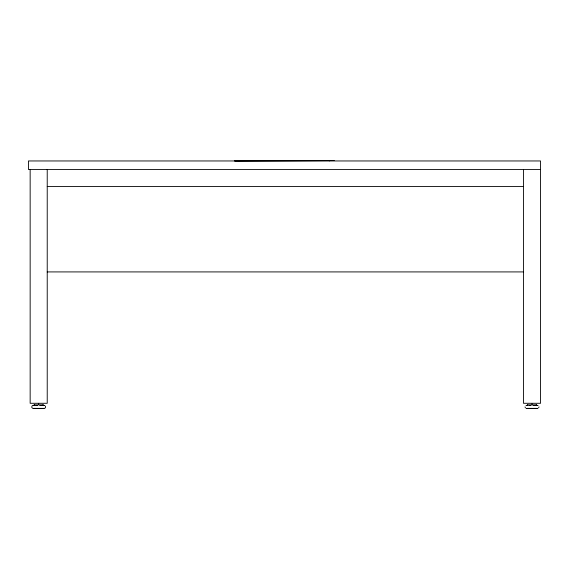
<?xml version="1.0" encoding="UTF-8"?>
<svg xmlns="http://www.w3.org/2000/svg" width="569" height="569" viewBox="0 0 569 569"><rect width="100%" height="100%" fill="white"/><g stroke="black" fill="none" stroke-linecap="round" stroke-linejoin="round"><path stroke-width="0.85" d="M539.014 406.906L538.573 407.966M31.964 406.046L31.807 407.482L32.618 408.293M44.766 408.293L45.577 407.482L45.42 406.046M239.016 160.814L239.421 160.764M42.924 404.865L43.422 404.858L33.962 404.858L34.46 404.865M34.439 405.477L32.675 405.498L33.308 405.505M44.076 405.505L44.709 405.498L39.759 405.469M536.247 404.865L536.745 404.858L527.285 404.858L527.783 404.865M527.762 405.477L525.998 405.498L526.631 405.505M537.399 405.505L538.032 405.498L533.082 405.469M35.498 405.477L37.625 405.469M528.821 405.477L530.948 405.469M540.55 169.498L28.45 169.498L28.45 160.956L540.55 160.956L540.55 403.286L523.48 403.286L523.48 169.498M47.227 186.568L523.48 186.568M47.227 271.918L523.48 271.918M329.565 160.814L329.152 160.764M525.457 407.966L525.016 406.906M532.015 403.819L532.015 404.424M47.227 169.498L47.227 403.286L30.157 403.286L30.157 169.498M38.692 403.819L38.692 404.424M34.809 408.386L33.194 408.407L44.19 408.407L34.809 408.386M528.132 408.386L526.517 408.407L537.513 408.407L528.132 408.386M333.996 160.572L234.648 160.885L333.996 160.572"/></g></svg>
